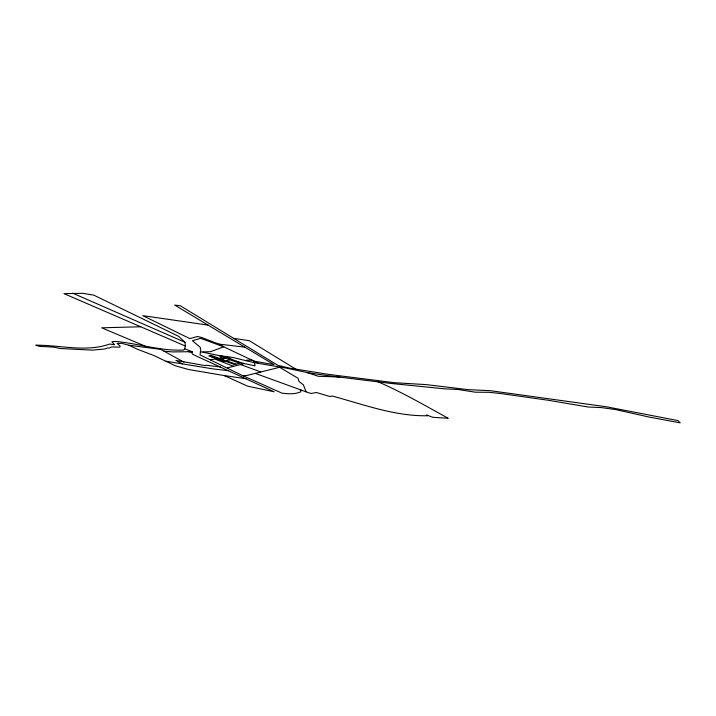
<?xml version="1.0" encoding="UTF-8"?>
<svg xmlns="http://www.w3.org/2000/svg" width="716" height="716" viewBox="0 0 716 716"><rect width="100%" height="100%" fill="white"/><g stroke="black" fill="none" stroke-linecap="round" stroke-linejoin="round"><path stroke-width="1.07" d="M185.355 346.043L63.975 293.641L82.635 293.318L93.805 295.153L178.615 336.323L184.996 342.284L185.355 346.043L184.701 348.871L183.511 350.052C160.474 351.171 138.331 343.411 115.312 341.407L111.911 341.738L114.551 344.736L109.763 344.029C85.902 352.549 60.341 345.022 35.8 345.184L39.165 346.329L53.825 347.153L60.332 348.522L92.382 350.133L104.975 348.96L107.311 348.012L109.548 348.039L111.41 346.92L119.796 347.197L120.172 346.043L117.075 343.42L121.675 343.322L128.978 345.246L137.212 349.148L154.021 355.601L175.429 365.831L188.738 369.554L224.162 375.551L247.718 386.201L274.156 391.777L192.819 354.411L191.96 353.257L191.995 351.672M218.631 355.494L232.44 357.4L254.368 362.708L286.624 368.158L306.779 372.49L326.147 375.452L391.008 383.454L445.442 388.913L457.515 389.423L475.326 392.198L489.082 392.296L500.752 393.54L548.438 400.289L588.167 407.01L601.377 407.601L615.536 409.561L649.045 417.043L680.2 422.852L677.989 420.614L606.336 406.76L490.147 390.668L468.112 389.656L426.271 384.626L394.4 382.702L328.053 374.316L289.828 368.194L277.88 365.348L180.316 305.768L174.659 305.061L274.013 364.65L254.153 361.177L223.741 346.83L200.596 338.355L192.416 340.682L200.212 347.26L200.757 350.133L200.015 354.876L241.614 375.139L281.925 393.129C288.118 393.97 294.84 394.426 300.675 391.849L300.997 389.996M200.274 352.012L210.522 351.681L223.741 346.83L218.989 344.119L201.402 337.415L197.428 336.511L189.794 338.579L142.788 315.658L208.177 325.1M211.829 356.98L213.824 356.407M214.845 358.081L216.85 357.508M217.861 359.181L219.875 358.618M220.868 360.282L222.9 359.718M229.845 359.754L223.866 361.374L208.804 355.879L210.79 355.297L225.916 360.819M225.638 361.276L226.874 360.945L235.895 364.238M184.701 348.871L192.264 351.681L172.61 351.923L164.009 351.171L160.823 349.399L128.978 345.246M254.368 362.708L255.066 365.867L244.389 363.567L227.437 367.863M232.87 366.494L233.595 366.315L214.791 359.029L210.423 359.808M243.163 375.837L247.333 375.363L279.625 367.272L298.071 378.308L299.028 381.512L303.405 384.85L306.054 391.831L311.102 393.514L316.338 392.493L330.031 396.539L332.206 396.029C363.513 404.433 394.883 416.399 427.703 415.745L426.593 415.003L432.911 417.312L448.216 418.278C425.044 405.578 402.061 392.153 377.681 381.646M140.712 326.773L101.681 327.803L144.865 346.007M339.823 377.001L318.387 376.294L306.779 372.49M220.421 366.986L206.038 365.232L205.483 365.679L175.885 360.399L182.356 363.835M228.637 370.727L213.413 368.964L166.076 361.24M218.989 344.119L245.096 347.171M246.053 378.773L224.162 375.551M233.676 338.346L249.383 340.726L296.254 369.42M202.914 352.218L227.044 357.248L242.608 364.014M188.245 351.538L191.977 352.424M235.94 361.115L244.389 363.567M255.317 373.385L306.054 391.831M240.54 364.542L260.866 372.007M72.746 293.184L184.996 342.284M259.031 363.477L252.113 360.211L246.519 360.148L246.814 360.739M226.39 356.595L230.203 358.618M164.009 351.171L184.012 362.153M221.942 356.452L219.893 357.042L222.927 358.152L224.994 357.57L221.942 356.452M225.361 358.107L220.591 359.432L234.642 364.56L239.538 363.298L225.361 358.107"/></g></svg>
